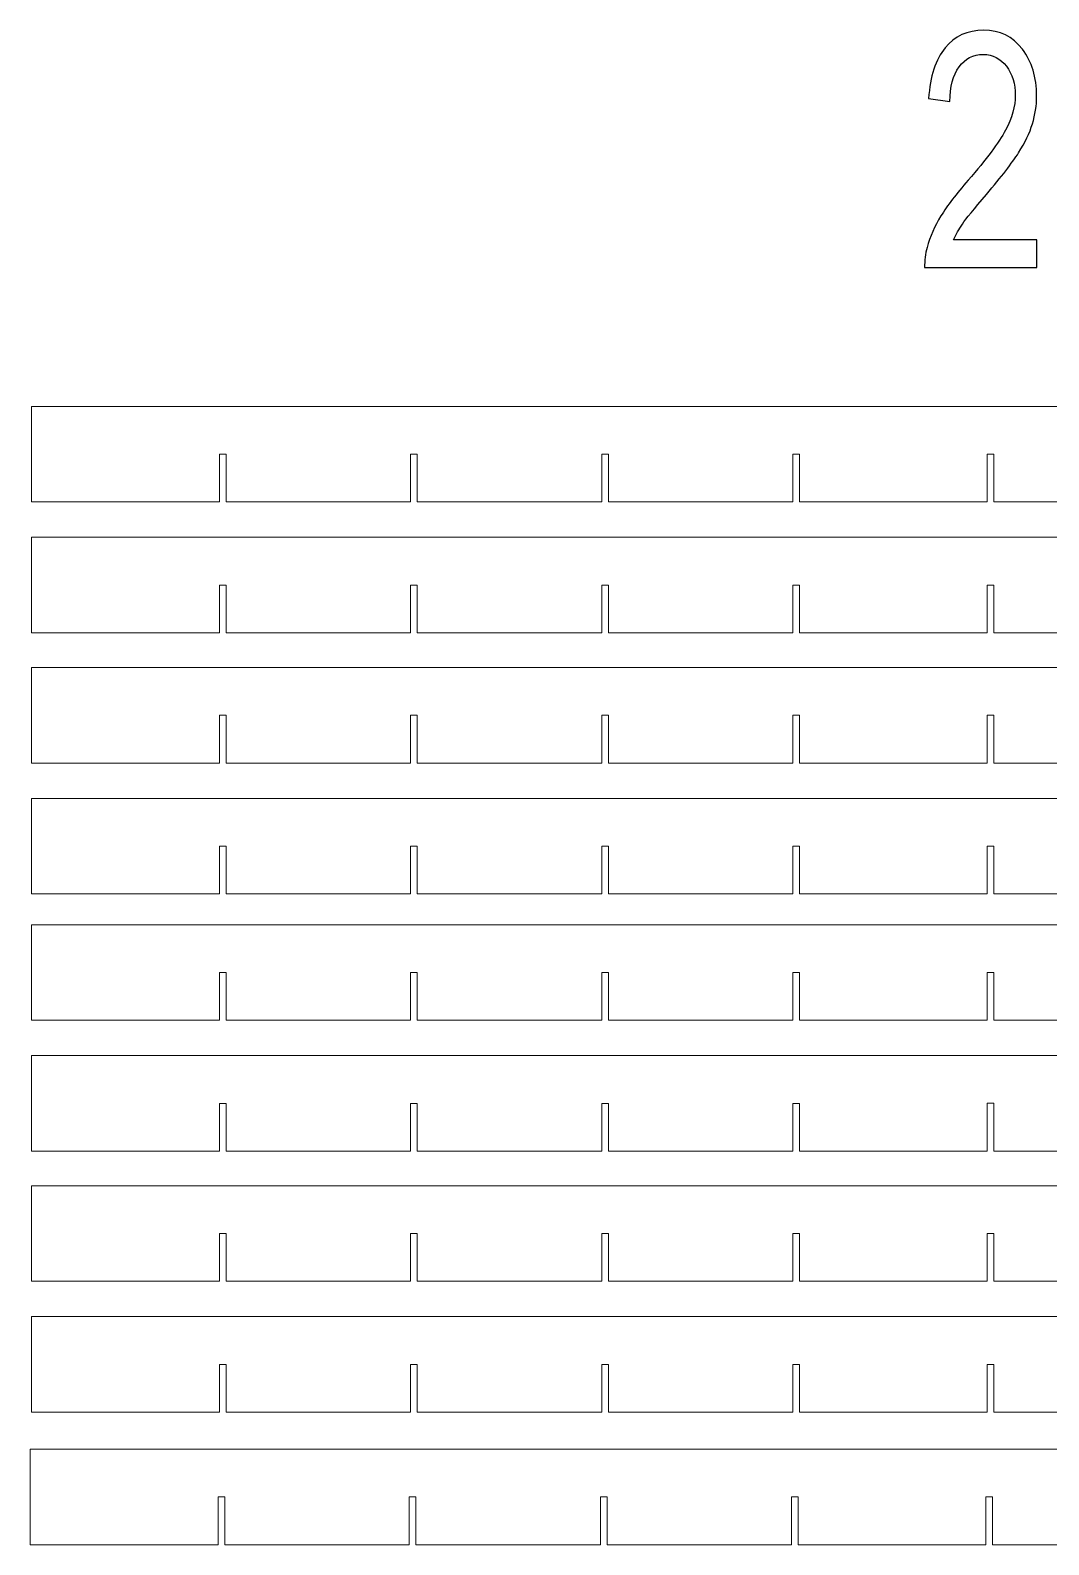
# Model space of a CAD drawing. Header units: millimetres. Extents: x -2444 to 3336, y -980 to 1690.
# Drawn here: x -1038 to -505, y 806 to 1599 of the extents above; entities that cross this region are included whole.
import ezdxf

# ---------------------------------------------------------------- set-up
doc = ezdxf.new("R2010")
doc.units = ezdxf.units.MM
doc.header["$MEASUREMENT"] = 0
doc.layers.add('Camada 1', color=7, linetype='Continuous')

msp = doc.modelspace()

# ---------------------------------------------------------------- linework, layer by layer
at = {"layer": 'Camada 1', "color": 250}
msp.add_open_spline([(-511.2001, 1488.8624), (-511.2001, 1488.8624), (-511.2001, 1474.3591), (-511.2001, 1474.3591), (-511.2001, 1474.3591), (-511.2001, 1474.3591), (-569.9174, 1474.3591), (-569.9174, 1474.3591), (-569.9174, 1474.3591), (-570, 1478.0137), (-569.5664, 1481.5244), (-568.6374, 1484.9201), (-568.6374, 1484.9201), (-567.1302, 1490.4739), (-564.7146, 1495.9702), (-561.3905, 1501.3514), (-561.3905, 1501.3514), (-558.0665, 1506.7326), (-553.3179, 1512.9483), (-547.1448, 1519.9986), (-547.1448, 1519.9986), (-537.5444, 1531.0199), (-531.0203, 1539.7392), (-527.6136, 1546.1851), (-527.6136, 1546.1851), (-524.1864, 1552.631), (-522.4728, 1558.7317), (-522.4728, 1564.4869), (-522.4728, 1564.4869), (-522.4728, 1570.5012), (-524.0212, 1575.5659), (-527.1181, 1579.7097), (-527.1181, 1579.7097), (-530.2151, 1583.8247), (-534.2617, 1585.8966), (-539.2374, 1585.8966), (-539.2374, 1585.8966), (-544.5021, 1585.8966), (-548.7139, 1583.7096), (-551.8728, 1579.3356), (-551.8728, 1579.3356), (-555.0316, 1574.9903), (-556.6214, 1568.9473), (-556.6626, 1561.2064), (-556.6626, 1561.2064), (-556.6626, 1561.2064), (-567.8115, 1562.7604), (-567.8115, 1562.7604), (-567.8115, 1562.7604), (-567.0476, 1574.386), (-564.1572, 1583.2492), (-559.1608, 1589.3498), (-559.1608, 1589.3498), (-554.1438, 1595.4504), (-547.4338, 1598.5007), (-538.9896, 1598.5007), (-538.9896, 1598.5007), (-530.4835, 1598.5007), (-523.7322, 1595.2202), (-518.7771, 1588.6304), (-518.7771, 1588.6304), (-513.8015, 1582.0406), (-511.3239, 1573.8681), (-511.3239, 1564.1416), (-511.3239, 1564.1416), (-511.3239, 1559.1921), (-512.0465, 1554.3289), (-513.5124, 1549.552), (-513.5124, 1549.552), (-514.9577, 1544.7463), (-517.3732, 1539.7104), (-520.7385, 1534.4156), (-520.7385, 1534.4156), (-524.1245, 1529.1495), (-529.7195, 1521.869), (-537.5237, 1512.6606), (-537.5237, 1512.6606), (-544.0686, 1505.006), (-548.2804, 1499.8263), (-550.1385, 1497.0925), (-550.1385, 1497.0925), (-551.9966, 1494.3587), (-553.5244, 1491.625), (-554.7425, 1488.8624), (-554.7425, 1488.8624), (-554.7425, 1488.8624), (-511.2001, 1488.8624), (-511.2001, 1488.8624)], degree=3, knots=[0, 0, 0, 0, 0.04347826, 0.04347826, 0.04347826, 0.04347826, 0.08695652, 0.08695652, 0.08695652, 0.08695652, 0.13043478, 0.13043478, 0.13043478, 0.13043478, 0.17391304, 0.17391304, 0.17391304, 0.17391304, 0.2173913, 0.2173913, 0.2173913, 0.2173913, 0.26086957, 0.26086957, 0.26086957, 0.26086957, 0.30434783, 0.30434783, 0.30434783, 0.30434783, 0.34782609, 0.34782609, 0.34782609, 0.34782609, 0.39130435, 0.39130435, 0.39130435, 0.39130435, 0.43478261, 0.43478261, 0.43478261, 0.43478261, 0.47826087, 0.47826087, 0.47826087, 0.47826087, 0.52173913, 0.52173913, 0.52173913, 0.52173913, 0.56521739, 0.56521739, 0.56521739, 0.56521739, 0.60869565, 0.60869565, 0.60869565, 0.60869565, 0.65217391, 0.65217391, 0.65217391, 0.65217391, 0.69565217, 0.69565217, 0.69565217, 0.69565217, 0.73913043, 0.73913043, 0.73913043, 0.73913043, 0.7826087, 0.7826087, 0.7826087, 0.7826087, 0.82608696, 0.82608696, 0.82608696, 0.82608696, 0.86956522, 0.86956522, 0.86956522, 0.86956522, 0.91304348, 0.91304348, 0.91304348, 0.91304348, 1, 1, 1, 1], dxfattribs=at)
at = {"layer": 'Camada 1', "lineweight": 15}
for points in [[(-533.7164, 1401.6797), (-533.7164, 1401.6797), (-1037.1019, 1401.6799), (-1037.1019, 1401.6799)], [(-1037.1019, 1401.6799), (-1037.1019, 1401.6799), (-1037.1019, 1351.6799), (-1037.1019, 1351.6799)], [(-33.7164, 1401.6797), (-33.7164, 1401.6797), (-533.7164, 1401.6797), (-533.7164, 1401.6797)], [(-938.8519, 1376.6799), (-938.8519, 1376.6799), (-938.8519, 1351.6799), (-938.8519, 1351.6799)], [(-935.3519, 1376.6799), (-935.3519, 1376.6799), (-938.8519, 1376.6799), (-938.8519, 1376.6799)], [(-935.3519, 1351.6799), (-935.3519, 1351.6799), (-935.3519, 1376.6799), (-935.3519, 1376.6799)], [(-838.8519, 1376.6799), (-838.8519, 1376.6799), (-838.8519, 1351.6799), (-838.8519, 1351.6799)], [(-835.3519, 1376.6799), (-835.3519, 1376.6799), (-838.8519, 1376.6799), (-838.8519, 1376.6799)], [(-835.3519, 1351.6799), (-835.3519, 1351.6799), (-835.3519, 1376.6799), (-835.3519, 1376.6799)], [(-738.8519, 1376.6799), (-738.8519, 1376.6799), (-738.8519, 1351.6799), (-738.8519, 1351.6799)], [(-735.3519, 1376.6799), (-735.3519, 1376.6799), (-738.8519, 1376.6799), (-738.8519, 1376.6799)], [(-735.3519, 1351.6799), (-735.3519, 1351.6799), (-735.3519, 1376.6799), (-735.3519, 1376.6799)], [(-638.8519, 1376.6799), (-638.8519, 1376.6799), (-638.8519, 1351.6799), (-638.8519, 1351.6799)], [(-635.3519, 1376.6799), (-635.3519, 1376.6799), (-638.8519, 1376.6799), (-638.8519, 1376.6799)], [(-635.3519, 1351.6799), (-635.3519, 1351.6799), (-635.3519, 1376.6799), (-635.3519, 1376.6799)], [(-537.1642, 1376.6929), (-537.1642, 1376.6929), (-537.1577, 1351.6799), (-537.1577, 1351.6799)], [(-533.6642, 1376.6929), (-533.6642, 1376.6929), (-537.1642, 1376.6929), (-537.1642, 1376.6929)], [(-533.6642, 1351.6929), (-533.6642, 1351.6929), (-533.6642, 1376.6929), (-533.6642, 1376.6929)], [(-1037.1019, 1351.6799), (-1037.1019, 1351.6799), (-938.8519, 1351.6799), (-938.8519, 1351.6799)], [(-935.3519, 1351.6799), (-935.3519, 1351.6799), (-838.8519, 1351.6799), (-838.8519, 1351.6799)], [(-835.3519, 1351.6799), (-835.3519, 1351.6799), (-738.8519, 1351.6799), (-738.8519, 1351.6799)], [(-735.3519, 1351.6799), (-735.3519, 1351.6799), (-638.8519, 1351.6799), (-638.8519, 1351.6799)], [(-635.3519, 1351.6799), (-635.3519, 1351.6799), (-537.1577, 1351.6799), (-537.1577, 1351.6799)], [(-533.6792, 1351.6797), (-533.6792, 1351.6797), (-435.4664, 1351.6797), (-435.4664, 1351.6797)], [(-533.7162, 1333.1982), (-533.7162, 1333.1982), (-1037.1017, 1333.1984), (-1037.1017, 1333.1984)], [(-1037.1017, 1333.1984), (-1037.1017, 1333.1984), (-1037.1017, 1283.1984), (-1037.1017, 1283.1984)], [(-33.7162, 1333.1982), (-33.7162, 1333.1982), (-533.7162, 1333.1982), (-533.7162, 1333.1982)], [(-938.8517, 1308.1984), (-938.8517, 1308.1984), (-938.8517, 1283.1984), (-938.8517, 1283.1984)], [(-935.3517, 1308.1984), (-935.3517, 1308.1984), (-938.8517, 1308.1984), (-938.8517, 1308.1984)], [(-935.3517, 1283.1984), (-935.3517, 1283.1984), (-935.3517, 1308.1984), (-935.3517, 1308.1984)], [(-838.8517, 1308.1984), (-838.8517, 1308.1984), (-838.8517, 1283.1984), (-838.8517, 1283.1984)], [(-835.3517, 1308.1984), (-835.3517, 1308.1984), (-838.8517, 1308.1984), (-838.8517, 1308.1984)], [(-835.3517, 1283.1984), (-835.3517, 1283.1984), (-835.3517, 1308.1984), (-835.3517, 1308.1984)], [(-738.8517, 1308.1984), (-738.8517, 1308.1984), (-738.8517, 1283.1984), (-738.8517, 1283.1984)], [(-735.3517, 1308.1984), (-735.3517, 1308.1984), (-738.8517, 1308.1984), (-738.8517, 1308.1984)], [(-735.3517, 1283.1984), (-735.3517, 1283.1984), (-735.3517, 1308.1984), (-735.3517, 1308.1984)], [(-638.8517, 1308.1984), (-638.8517, 1308.1984), (-638.8517, 1283.1984), (-638.8517, 1283.1984)], [(-635.3517, 1308.1984), (-635.3517, 1308.1984), (-638.8517, 1308.1984), (-638.8517, 1308.1984)], [(-635.3517, 1283.1984), (-635.3517, 1283.1984), (-635.3517, 1308.1984), (-635.3517, 1308.1984)], [(-537.164, 1308.2114), (-537.164, 1308.2114), (-537.1575, 1283.1984), (-537.1575, 1283.1984)], [(-533.664, 1308.2114), (-533.664, 1308.2114), (-537.164, 1308.2114), (-537.164, 1308.2114)], [(-533.664, 1283.2114), (-533.664, 1283.2114), (-533.664, 1308.2114), (-533.664, 1308.2114)], [(-1037.1017, 1283.1984), (-1037.1017, 1283.1984), (-938.8517, 1283.1984), (-938.8517, 1283.1984)], [(-935.3517, 1283.1984), (-935.3517, 1283.1984), (-838.8517, 1283.1984), (-838.8517, 1283.1984)], [(-835.3517, 1283.1984), (-835.3517, 1283.1984), (-738.8517, 1283.1984), (-738.8517, 1283.1984)], [(-735.3517, 1283.1984), (-735.3517, 1283.1984), (-638.8517, 1283.1984), (-638.8517, 1283.1984)], [(-635.3517, 1283.1984), (-635.3517, 1283.1984), (-537.1575, 1283.1984), (-537.1575, 1283.1984)], [(-533.679, 1283.1982), (-533.679, 1283.1982), (-435.4662, 1283.1982), (-435.4662, 1283.1982)], [(-533.7162, 1265.078), (-533.7162, 1265.078), (-1037.1017, 1265.0782), (-1037.1017, 1265.0782)], [(-1037.1017, 1265.0782), (-1037.1017, 1265.0782), (-1037.1017, 1215.0782), (-1037.1017, 1215.0782)], [(-33.7162, 1265.078), (-33.7162, 1265.078), (-533.7162, 1265.078), (-533.7162, 1265.078)], [(-938.8517, 1240.0782), (-938.8517, 1240.0782), (-938.8517, 1215.0782), (-938.8517, 1215.0782)], [(-935.3517, 1240.0782), (-935.3517, 1240.0782), (-938.8517, 1240.0782), (-938.8517, 1240.0782)], [(-935.3517, 1215.0782), (-935.3517, 1215.0782), (-935.3517, 1240.0782), (-935.3517, 1240.0782)], [(-838.8517, 1240.0782), (-838.8517, 1240.0782), (-838.8517, 1215.0782), (-838.8517, 1215.0782)], [(-835.3517, 1240.0782), (-835.3517, 1240.0782), (-838.8517, 1240.0782), (-838.8517, 1240.0782)], [(-835.3517, 1215.0782), (-835.3517, 1215.0782), (-835.3517, 1240.0782), (-835.3517, 1240.0782)], [(-738.8517, 1240.0782), (-738.8517, 1240.0782), (-738.8517, 1215.0782), (-738.8517, 1215.0782)], [(-735.3517, 1240.0782), (-735.3517, 1240.0782), (-738.8517, 1240.0782), (-738.8517, 1240.0782)], [(-735.3517, 1215.0782), (-735.3517, 1215.0782), (-735.3517, 1240.0782), (-735.3517, 1240.0782)], [(-638.8517, 1240.0782), (-638.8517, 1240.0782), (-638.8517, 1215.0782), (-638.8517, 1215.0782)], [(-635.3517, 1240.0782), (-635.3517, 1240.0782), (-638.8517, 1240.0782), (-638.8517, 1240.0782)], [(-635.3517, 1215.0782), (-635.3517, 1215.0782), (-635.3517, 1240.0782), (-635.3517, 1240.0782)], [(-537.164, 1240.0912), (-537.164, 1240.0912), (-537.1575, 1215.0782), (-537.1575, 1215.0782)], [(-533.664, 1240.0912), (-533.664, 1240.0912), (-537.164, 1240.0912), (-537.164, 1240.0912)], [(-533.664, 1215.0912), (-533.664, 1215.0912), (-533.664, 1240.0912), (-533.664, 1240.0912)], [(-1037.1017, 1215.0782), (-1037.1017, 1215.0782), (-938.8517, 1215.0782), (-938.8517, 1215.0782)], [(-935.3517, 1215.0782), (-935.3517, 1215.0782), (-838.8517, 1215.0782), (-838.8517, 1215.0782)], [(-835.3517, 1215.0782), (-835.3517, 1215.0782), (-738.8517, 1215.0782), (-738.8517, 1215.0782)], [(-735.3517, 1215.0782), (-735.3517, 1215.0782), (-638.8517, 1215.0782), (-638.8517, 1215.0782)], [(-635.3517, 1215.0782), (-635.3517, 1215.0782), (-537.1575, 1215.0782), (-537.1575, 1215.0782)], [(-533.679, 1215.078), (-533.679, 1215.078), (-435.4662, 1215.078), (-435.4662, 1215.078)], [(-533.716, 1196.5965), (-533.716, 1196.5965), (-1037.1015, 1196.5967), (-1037.1015, 1196.5967)], [(-1037.1015, 1196.5967), (-1037.1015, 1196.5967), (-1037.1015, 1146.5967), (-1037.1015, 1146.5967)], [(-33.716, 1196.5965), (-33.716, 1196.5965), (-533.716, 1196.5965), (-533.716, 1196.5965)], [(-938.8515, 1171.5967), (-938.8515, 1171.5967), (-938.8515, 1146.5967), (-938.8515, 1146.5967)], [(-935.3515, 1171.5967), (-935.3515, 1171.5967), (-938.8515, 1171.5967), (-938.8515, 1171.5967)], [(-935.3515, 1146.5967), (-935.3515, 1146.5967), (-935.3515, 1171.5967), (-935.3515, 1171.5967)], [(-838.8515, 1171.5967), (-838.8515, 1171.5967), (-838.8515, 1146.5967), (-838.8515, 1146.5967)], [(-835.3515, 1171.5967), (-835.3515, 1171.5967), (-838.8515, 1171.5967), (-838.8515, 1171.5967)], [(-835.3515, 1146.5967), (-835.3515, 1146.5967), (-835.3515, 1171.5967), (-835.3515, 1171.5967)], [(-738.8515, 1171.5967), (-738.8515, 1171.5967), (-738.8515, 1146.5967), (-738.8515, 1146.5967)], [(-735.3515, 1171.5967), (-735.3515, 1171.5967), (-738.8515, 1171.5967), (-738.8515, 1171.5967)], [(-735.3515, 1146.5967), (-735.3515, 1146.5967), (-735.3515, 1171.5967), (-735.3515, 1171.5967)], [(-638.8515, 1171.5967), (-638.8515, 1171.5967), (-638.8515, 1146.5967), (-638.8515, 1146.5967)], [(-635.3515, 1171.5967), (-635.3515, 1171.5967), (-638.8515, 1171.5967), (-638.8515, 1171.5967)], [(-635.3515, 1146.5967), (-635.3515, 1146.5967), (-635.3515, 1171.5967), (-635.3515, 1171.5967)], [(-537.1638, 1171.6097), (-537.1638, 1171.6097), (-537.1573, 1146.5967), (-537.1573, 1146.5967)], [(-533.6638, 1171.6097), (-533.6638, 1171.6097), (-537.1638, 1171.6097), (-537.1638, 1171.6097)], [(-533.6638, 1146.6097), (-533.6638, 1146.6097), (-533.6638, 1171.6097), (-533.6638, 1171.6097)], [(-1037.1015, 1146.5967), (-1037.1015, 1146.5967), (-938.8515, 1146.5967), (-938.8515, 1146.5967)], [(-935.3515, 1146.5967), (-935.3515, 1146.5967), (-838.8515, 1146.5967), (-838.8515, 1146.5967)], [(-835.3515, 1146.5967), (-835.3515, 1146.5967), (-738.8515, 1146.5967), (-738.8515, 1146.5967)], [(-735.3515, 1146.5967), (-735.3515, 1146.5967), (-638.8515, 1146.5967), (-638.8515, 1146.5967)], [(-635.3515, 1146.5967), (-635.3515, 1146.5967), (-537.1573, 1146.5967), (-537.1573, 1146.5967)], [(-533.6788, 1146.5965), (-533.6788, 1146.5965), (-435.466, 1146.5965), (-435.466, 1146.5965)], [(-533.7162, 1130.4877), (-533.7162, 1130.4877), (-1037.1017, 1130.4879), (-1037.1017, 1130.4879)], [(-1037.1017, 1130.4879), (-1037.1017, 1130.4879), (-1037.1017, 1080.4879), (-1037.1017, 1080.4879)], [(-33.7162, 1130.4877), (-33.7162, 1130.4877), (-533.7162, 1130.4877), (-533.7162, 1130.4877)], [(-938.8517, 1105.4879), (-938.8517, 1105.4879), (-938.8517, 1080.4879), (-938.8517, 1080.4879)], [(-935.3517, 1105.4879), (-935.3517, 1105.4879), (-938.8517, 1105.4879), (-938.8517, 1105.4879)], [(-935.3517, 1080.4879), (-935.3517, 1080.4879), (-935.3517, 1105.4879), (-935.3517, 1105.4879)], [(-838.8517, 1105.4879), (-838.8517, 1105.4879), (-838.8517, 1080.4879), (-838.8517, 1080.4879)], [(-835.3517, 1105.4879), (-835.3517, 1105.4879), (-838.8517, 1105.4879), (-838.8517, 1105.4879)], [(-835.3517, 1080.4879), (-835.3517, 1080.4879), (-835.3517, 1105.4879), (-835.3517, 1105.4879)], [(-738.8517, 1105.4879), (-738.8517, 1105.4879), (-738.8517, 1080.4879), (-738.8517, 1080.4879)], [(-735.3517, 1105.4879), (-735.3517, 1105.4879), (-738.8517, 1105.4879), (-738.8517, 1105.4879)], [(-735.3517, 1080.4879), (-735.3517, 1080.4879), (-735.3517, 1105.4879), (-735.3517, 1105.4879)], [(-638.8517, 1105.4879), (-638.8517, 1105.4879), (-638.8517, 1080.4879), (-638.8517, 1080.4879)], [(-635.3517, 1105.4879), (-635.3517, 1105.4879), (-638.8517, 1105.4879), (-638.8517, 1105.4879)], [(-635.3517, 1080.4879), (-635.3517, 1080.4879), (-635.3517, 1105.4879), (-635.3517, 1105.4879)], [(-537.164, 1105.5009), (-537.164, 1105.5009), (-537.1575, 1080.4879), (-537.1575, 1080.4879)], [(-533.664, 1105.5009), (-533.664, 1105.5009), (-537.164, 1105.5009), (-537.164, 1105.5009)], [(-533.664, 1080.5009), (-533.664, 1080.5009), (-533.664, 1105.5009), (-533.664, 1105.5009)], [(-1037.1017, 1080.4879), (-1037.1017, 1080.4879), (-938.8517, 1080.4879), (-938.8517, 1080.4879)], [(-935.3517, 1080.4879), (-935.3517, 1080.4879), (-838.8517, 1080.4879), (-838.8517, 1080.4879)], [(-835.3517, 1080.4879), (-835.3517, 1080.4879), (-738.8517, 1080.4879), (-738.8517, 1080.4879)], [(-735.3517, 1080.4879), (-735.3517, 1080.4879), (-638.8517, 1080.4879), (-638.8517, 1080.4879)], [(-635.3517, 1080.4879), (-635.3517, 1080.4879), (-537.1575, 1080.4879), (-537.1575, 1080.4879)], [(-533.679, 1080.4877), (-533.679, 1080.4877), (-435.4662, 1080.4877), (-435.4662, 1080.4877)], [(-533.716, 1062.0062), (-533.716, 1062.0062), (-1037.1015, 1062.0064), (-1037.1015, 1062.0064)], [(-1037.1015, 1062.0064), (-1037.1015, 1062.0064), (-1037.1015, 1012.0064), (-1037.1015, 1012.0064)], [(-33.716, 1062.0062), (-33.716, 1062.0062), (-533.716, 1062.0062), (-533.716, 1062.0062)], [(-938.8515, 1037.0064), (-938.8515, 1037.0064), (-938.8515, 1012.0064), (-938.8515, 1012.0064)], [(-935.3515, 1037.0064), (-935.3515, 1037.0064), (-938.8515, 1037.0064), (-938.8515, 1037.0064)], [(-935.3515, 1012.0064), (-935.3515, 1012.0064), (-935.3515, 1037.0064), (-935.3515, 1037.0064)], [(-838.8515, 1037.0064), (-838.8515, 1037.0064), (-838.8515, 1012.0064), (-838.8515, 1012.0064)], [(-835.3515, 1037.0064), (-835.3515, 1037.0064), (-838.8515, 1037.0064), (-838.8515, 1037.0064)], [(-835.3515, 1012.0064), (-835.3515, 1012.0064), (-835.3515, 1037.0064), (-835.3515, 1037.0064)], [(-738.8515, 1037.0064), (-738.8515, 1037.0064), (-738.8515, 1012.0064), (-738.8515, 1012.0064)], [(-735.3515, 1037.0064), (-735.3515, 1037.0064), (-738.8515, 1037.0064), (-738.8515, 1037.0064)], [(-735.3515, 1012.0064), (-735.3515, 1012.0064), (-735.3515, 1037.0064), (-735.3515, 1037.0064)], [(-638.8515, 1037.0064), (-638.8515, 1037.0064), (-638.8515, 1012.0064), (-638.8515, 1012.0064)], [(-635.3515, 1037.0064), (-635.3515, 1037.0064), (-638.8515, 1037.0064), (-638.8515, 1037.0064)], [(-635.3515, 1012.0064), (-635.3515, 1012.0064), (-635.3515, 1037.0064), (-635.3515, 1037.0064)], [(-537.1638, 1037.0194), (-537.1638, 1037.0194), (-537.1573, 1012.0064), (-537.1573, 1012.0064)], [(-533.6638, 1037.0194), (-533.6638, 1037.0194), (-537.1638, 1037.0194), (-537.1638, 1037.0194)], [(-533.6638, 1012.0194), (-533.6638, 1012.0194), (-533.6638, 1037.0194), (-533.6638, 1037.0194)], [(-1037.1015, 1012.0064), (-1037.1015, 1012.0064), (-938.8515, 1012.0064), (-938.8515, 1012.0064)], [(-935.3515, 1012.0064), (-935.3515, 1012.0064), (-838.8515, 1012.0064), (-838.8515, 1012.0064)], [(-835.3515, 1012.0064), (-835.3515, 1012.0064), (-738.8515, 1012.0064), (-738.8515, 1012.0064)], [(-735.3515, 1012.0064), (-735.3515, 1012.0064), (-638.8515, 1012.0064), (-638.8515, 1012.0064)], [(-635.3515, 1012.0064), (-635.3515, 1012.0064), (-537.1573, 1012.0064), (-537.1573, 1012.0064)], [(-533.6788, 1012.0062), (-533.6788, 1012.0062), (-435.466, 1012.0062), (-435.466, 1012.0062)], [(-533.716, 993.886), (-533.716, 993.886), (-1037.1015, 993.8862), (-1037.1015, 993.8862)], [(-1037.1015, 993.8862), (-1037.1015, 993.8862), (-1037.1015, 943.8862), (-1037.1015, 943.8862)], [(-33.716, 993.886), (-33.716, 993.886), (-533.716, 993.886), (-533.716, 993.886)], [(-938.8515, 968.8862), (-938.8515, 968.8862), (-938.8515, 943.8862), (-938.8515, 943.8862)], [(-935.3515, 968.8862), (-935.3515, 968.8862), (-938.8515, 968.8862), (-938.8515, 968.8862)], [(-935.3515, 943.8862), (-935.3515, 943.8862), (-935.3515, 968.8862), (-935.3515, 968.8862)], [(-838.8515, 968.8862), (-838.8515, 968.8862), (-838.8515, 943.8862), (-838.8515, 943.8862)], [(-835.3515, 968.8862), (-835.3515, 968.8862), (-838.8515, 968.8862), (-838.8515, 968.8862)], [(-835.3515, 943.8862), (-835.3515, 943.8862), (-835.3515, 968.8862), (-835.3515, 968.8862)], [(-738.8515, 968.8862), (-738.8515, 968.8862), (-738.8515, 943.8862), (-738.8515, 943.8862)], [(-735.3515, 968.8862), (-735.3515, 968.8862), (-738.8515, 968.8862), (-738.8515, 968.8862)], [(-735.3515, 943.8862), (-735.3515, 943.8862), (-735.3515, 968.8862), (-735.3515, 968.8862)], [(-638.8515, 968.8862), (-638.8515, 968.8862), (-638.8515, 943.8862), (-638.8515, 943.8862)], [(-635.3515, 968.8862), (-635.3515, 968.8862), (-638.8515, 968.8862), (-638.8515, 968.8862)], [(-635.3515, 943.8862), (-635.3515, 943.8862), (-635.3515, 968.8862), (-635.3515, 968.8862)], [(-537.1638, 968.8992), (-537.1638, 968.8992), (-537.1573, 943.8862), (-537.1573, 943.8862)], [(-533.6638, 968.8992), (-533.6638, 968.8992), (-537.1638, 968.8992), (-537.1638, 968.8992)], [(-533.6638, 943.8992), (-533.6638, 943.8992), (-533.6638, 968.8992), (-533.6638, 968.8992)], [(-1037.1015, 943.8862), (-1037.1015, 943.8862), (-938.8515, 943.8862), (-938.8515, 943.8862)], [(-935.3515, 943.8862), (-935.3515, 943.8862), (-838.8515, 943.8862), (-838.8515, 943.8862)], [(-835.3515, 943.8862), (-835.3515, 943.8862), (-738.8515, 943.8862), (-738.8515, 943.8862)], [(-735.3515, 943.8862), (-735.3515, 943.8862), (-638.8515, 943.8862), (-638.8515, 943.8862)], [(-635.3515, 943.8862), (-635.3515, 943.8862), (-537.1573, 943.8862), (-537.1573, 943.8862)], [(-533.6788, 943.886), (-533.6788, 943.886), (-435.466, 943.886), (-435.466, 943.886)], [(-533.7158, 925.4045), (-533.7158, 925.4045), (-1037.1013, 925.4047), (-1037.1013, 925.4047)], [(-1037.1013, 925.4047), (-1037.1013, 925.4047), (-1037.1013, 875.4047), (-1037.1013, 875.4047)], [(-33.7158, 925.4045), (-33.7158, 925.4045), (-533.7158, 925.4045), (-533.7158, 925.4045)], [(-938.8513, 900.4047), (-938.8513, 900.4047), (-938.8513, 875.4047), (-938.8513, 875.4047)], [(-935.3513, 900.4047), (-935.3513, 900.4047), (-938.8513, 900.4047), (-938.8513, 900.4047)], [(-935.3513, 875.4047), (-935.3513, 875.4047), (-935.3513, 900.4047), (-935.3513, 900.4047)], [(-838.8513, 900.4047), (-838.8513, 900.4047), (-838.8513, 875.4047), (-838.8513, 875.4047)], [(-835.3513, 900.4047), (-835.3513, 900.4047), (-838.8513, 900.4047), (-838.8513, 900.4047)], [(-835.3513, 875.4047), (-835.3513, 875.4047), (-835.3513, 900.4047), (-835.3513, 900.4047)], [(-738.8513, 900.4047), (-738.8513, 900.4047), (-738.8513, 875.4047), (-738.8513, 875.4047)], [(-735.3513, 900.4047), (-735.3513, 900.4047), (-738.8513, 900.4047), (-738.8513, 900.4047)], [(-735.3513, 875.4047), (-735.3513, 875.4047), (-735.3513, 900.4047), (-735.3513, 900.4047)], [(-638.8513, 900.4047), (-638.8513, 900.4047), (-638.8513, 875.4047), (-638.8513, 875.4047)], [(-635.3513, 900.4047), (-635.3513, 900.4047), (-638.8513, 900.4047), (-638.8513, 900.4047)], [(-635.3513, 875.4047), (-635.3513, 875.4047), (-635.3513, 900.4047), (-635.3513, 900.4047)], [(-537.1636, 900.4177), (-537.1636, 900.4177), (-537.1571, 875.4047), (-537.1571, 875.4047)], [(-533.6636, 900.4177), (-533.6636, 900.4177), (-537.1636, 900.4177), (-537.1636, 900.4177)], [(-533.6636, 875.4177), (-533.6636, 875.4177), (-533.6636, 900.4177), (-533.6636, 900.4177)], [(-1037.1013, 875.4047), (-1037.1013, 875.4047), (-938.8513, 875.4047), (-938.8513, 875.4047)], [(-935.3513, 875.4047), (-935.3513, 875.4047), (-838.8513, 875.4047), (-838.8513, 875.4047)], [(-835.3513, 875.4047), (-835.3513, 875.4047), (-738.8513, 875.4047), (-738.8513, 875.4047)], [(-735.3513, 875.4047), (-735.3513, 875.4047), (-638.8513, 875.4047), (-638.8513, 875.4047)], [(-635.3513, 875.4047), (-635.3513, 875.4047), (-537.1571, 875.4047), (-537.1571, 875.4047)], [(-533.6786, 875.4045), (-533.6786, 875.4045), (-435.4658, 875.4045), (-435.4658, 875.4045)], [(-534.3825, 856.0592), (-534.3825, 856.0592), (-1037.768, 856.0594), (-1037.768, 856.0594)], [(-1037.768, 856.0594), (-1037.768, 856.0594), (-1037.768, 806.0594), (-1037.768, 806.0594)], [(-34.3825, 856.0592), (-34.3825, 856.0592), (-534.3825, 856.0592), (-534.3825, 856.0592)], [(-939.518, 831.0594), (-939.518, 831.0594), (-939.518, 806.0594), (-939.518, 806.0594)], [(-936.018, 831.0594), (-936.018, 831.0594), (-939.518, 831.0594), (-939.518, 831.0594)], [(-936.018, 806.0594), (-936.018, 806.0594), (-936.018, 831.0594), (-936.018, 831.0594)], [(-839.518, 831.0594), (-839.518, 831.0594), (-839.518, 806.0594), (-839.518, 806.0594)], [(-836.018, 831.0594), (-836.018, 831.0594), (-839.518, 831.0594), (-839.518, 831.0594)], [(-836.018, 806.0594), (-836.018, 806.0594), (-836.018, 831.0594), (-836.018, 831.0594)], [(-739.518, 831.0594), (-739.518, 831.0594), (-739.518, 806.0594), (-739.518, 806.0594)], [(-736.018, 831.0594), (-736.018, 831.0594), (-739.518, 831.0594), (-739.518, 831.0594)], [(-736.018, 806.0594), (-736.018, 806.0594), (-736.018, 831.0594), (-736.018, 831.0594)], [(-639.518, 831.0594), (-639.518, 831.0594), (-639.518, 806.0594), (-639.518, 806.0594)], [(-636.018, 831.0594), (-636.018, 831.0594), (-639.518, 831.0594), (-639.518, 831.0594)], [(-636.018, 806.0594), (-636.018, 806.0594), (-636.018, 831.0594), (-636.018, 831.0594)], [(-537.8303, 831.0724), (-537.8303, 831.0724), (-537.8238, 806.0594), (-537.8238, 806.0594)], [(-534.3303, 831.0724), (-534.3303, 831.0724), (-537.8303, 831.0724), (-537.8303, 831.0724)], [(-534.3303, 806.0724), (-534.3303, 806.0724), (-534.3303, 831.0724), (-534.3303, 831.0724)], [(-1037.768, 806.0594), (-1037.768, 806.0594), (-939.518, 806.0594), (-939.518, 806.0594)], [(-936.018, 806.0594), (-936.018, 806.0594), (-839.518, 806.0594), (-839.518, 806.0594)], [(-836.018, 806.0594), (-836.018, 806.0594), (-739.518, 806.0594), (-739.518, 806.0594)], [(-736.018, 806.0594), (-736.018, 806.0594), (-639.518, 806.0594), (-639.518, 806.0594)], [(-636.018, 806.0594), (-636.018, 806.0594), (-537.8238, 806.0594), (-537.8238, 806.0594)], [(-534.3453, 806.0592), (-534.3453, 806.0592), (-436.1325, 806.0592), (-436.1325, 806.0592)]]:
    msp.add_open_spline(points, degree=3, dxfattribs=at)

doc.saveas('drawing.dxf')
